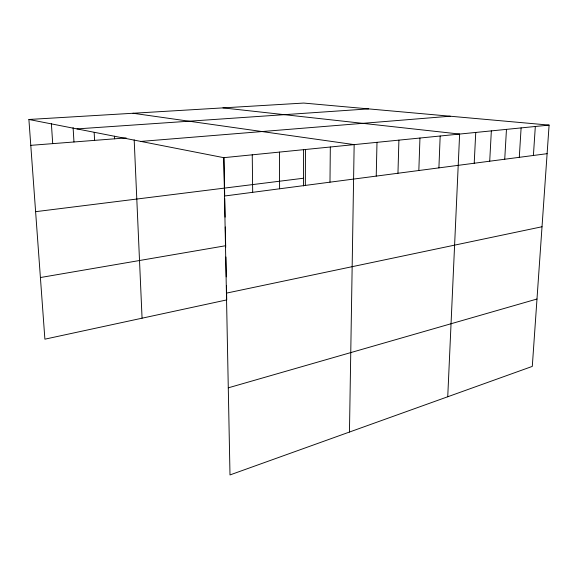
<?xml version="1.0" encoding="UTF-8"?>
<svg xmlns="http://www.w3.org/2000/svg" width="578" height="578" viewBox="0 0 578 578"><rect width="100%" height="100%" fill="white"/><g stroke="black" fill="none" stroke-linecap="round" stroke-linejoin="round"><path stroke-width="0.87" d="M303.515 185.935L303.602 149.529M305.343 185.408L305.444 149.492M329.98 182.178L330.327 147M349.459 432.048L354.155 144.616L133.005 113.259M376.227 176.102L376.993 142.325M397.96 173.248L398.907 140.136M418.833 170.51L419.953 138.026M438.904 167.88L440.176 136.003M447.74 396.761L459.626 134.053L222.964 107.884M474.213 163.242L475.745 132.441M489.71 161.211L491.343 130.881M504.731 159.239L506.465 129.364M519.29 157.324L521.11 127.897M533.407 155.475L535.322 126.481M28.9 119.48L303.71 103.065L549.1 125.101L532.295 366.401L229.993 474.935L223.758 157.671L28.9 119.48L44.889 339.17L226.735 299.91L226.453 285.604M228.281 387.831L536.984 299.021M226.417 293.133L542.02 226.749M40.402 277.534L225.673 245.722M224.51 196.021L547.113 153.676M35.612 211.678L303.529 178.234M223.758 157.671L549.1 125.101M140.851 141.422L450.197 116.214M30.786 145.345L126.112 137.918M76.982 128.901L368.576 108.888M51.363 123.432L52.706 143.64M73.103 127.637L73.97 141.978M94.163 132.42L94.597 140.375M114.495 136.198L114.625 138.814M134.183 139.898L142.065 318.189M223.946 157.671L224.69 195.812M224.741 198.384L225.109 217.14M225.304 227.002L225.702 247.456M225.89 257.015L226.28 276.869M252.246 154.817L252.687 192.322M279.449 152.093L279.6 188.789"/></g></svg>
